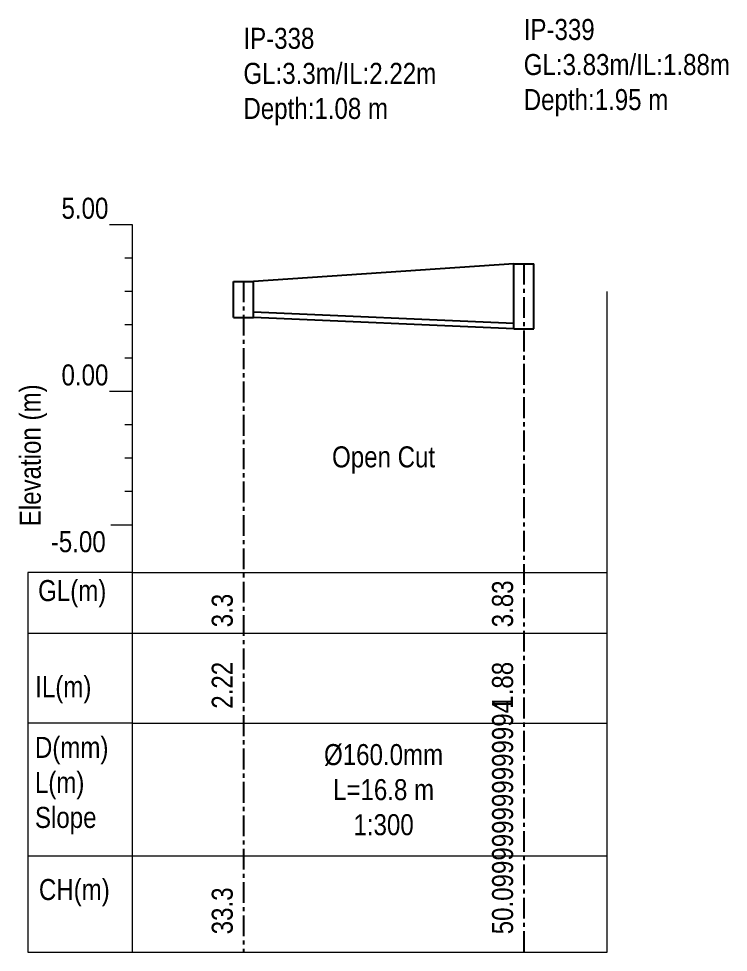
# Model space of a CAD drawing. Header units: metres. Extents: x -765 to 8035, y -99 to 211.
# Drawn here: x 1486.5 to 1529.1, y -33.6 to 22.3 of the extents above; entities that cross this region are included whole.
import ezdxf

# ---------------------------------------------------------------- set-up
doc = ezdxf.new("R2010")
doc.units = ezdxf.units.M
doc.header["$MEASUREMENT"] = 0
doc.linetypes.add('CENTER', pattern=[2, 1.25, -0.25, 0.25, -0.25])
for name, color, linetype in [('ANNOTATION', 7, 'Continuous'), ('GROUND_ELEVATION', 7, 'Continuous'), ('lines', 7, 'Continuous'), ('PDF_Text', 7, 'Continuous'), ('Profile Manhole', 7, 'Continuous')]:
    doc.layers.add(name, color=color, linetype=linetype)
doc.layers.add('PDF_PDF2_Geometry', color=7, linetype='Continuous', lineweight=9, true_color=0xababab)
doc.layers.add('SM_PP_GRIDTEXT', color=7, linetype='Continuous', lineweight=5)
doc.styles.add('ALL', font='swissc.ttf')

# ---------------------------------------------------------------- blocks, each defined once
blk = doc.blocks.new('template')
at = {"layer": 'PDF_PDF2_Geometry'}
blk.add_line((0, 24.611), (0, 43.611), dxfattribs=at)
at = {"layer": 'SM_PP_GRIDTEXT'}
for p, q in [((0, 43.611), (-1.388, 43.611)), ((0, 0), (0, 43.611)), ((0, 41.611), (-0.456, 41.611)), ((0, 39.611), (-0.456, 39.611)), ((0, 37.611), (-0.456, 37.611)), ((0, 35.611), (-0.456, 35.611)), ((0, 33.611), (-1.373, 33.611)), ((0, 31.611), (-0.456, 31.611)), ((0, 29.611), (-0.456, 29.611)), ((0, 27.611), (-0.456, 27.611)), ((0, 25.611), (-1.298, 25.611)), ((-6.276, 22.765), (-6.276, 0)), ((0, 22.765), (-6.276, 22.765)), ((-6.276, 19.123), (0, 19.123)), ((0, 13.733), (-6.276, 13.733)), ((-6.276, 0), (0, 0))]:
    blk.add_line(p, q, dxfattribs=at)
blk.add_lwpolyline([(-6.276, 5.778), (0, 5.778)], dxfattribs=at)
at = {"layer": 'PDF_Text', "char_height": 1.26, "attachment_point": 7, "style": 'ALL'}
for s, insert in [('5.00', (-4.258, 43.95)), ('0.00', (-4.258, 33.958)), ('-5.00', (-4.898, 23.966)), ('GL(m)', (-5.66, 20.673)), ('IL(m)', (-5.833, 14.914)), ('CH(m)', (-5.611, 2.756))]:
    blk.add_mtext(s, dxfattribs=dict(at, insert=insert))
at = {"layer": 'PDF_Text', "insert": (-5.119, 25.538), "char_height": 1.25996, "attachment_point": 7, "rotation": 90, "style": 'ALL'}
blk.add_mtext('Elevation (m)', dxfattribs=at)
at = {"layer": 'PDF_Text', "insert": (-5.85, 7.075), "char_height": 1.25996, "width": 12.5671, "attachment_point": 7, "style": 'ALL'}
blk.add_mtext('D(mm)\\P\\pt2.51992;L(m)\\P\\ptz;Slope', dxfattribs=at)

msp = doc.modelspace()

# ---------------------------------------------------------------- linework, layer by layer
for p, q in [((1516.2, 4.08), (1500.6, 4.76)), ((1516.2, 3.76), (1500.6, 4.44))]:
    msp.add_line(p, q)
at = {"layer": 'GROUND_ELEVATION', "color": 3}
msp.add_line((1516.2, 7.66), (1500.6, 6.6), dxfattribs=at)
at = {"layer": 'lines', "color": 8, "linetype": 'CENTER'}
for p, q in [((1516.8, 7.66), (1516.8, -33.61)), ((1500, 6.6), (1500, -33.61))]:
    msp.add_line(p, q, dxfattribs=at)
at = {"layer": 'Profile Manhole'}
for p, q in [((1516.2, 3.76), (1516.2, 7.66)), ((1516.2, 7.66), (1517.4, 7.66)), ((1517.4, 3.76), (1517.4, 7.66)), ((1499.4, 4.44), (1499.4, 6.6)), ((1499.4, 6.6), (1500.6, 6.6)), ((1500.6, 4.44), (1500.6, 6.6)), ((1499.4, 4.44), (1500.6, 4.44)), ((1516.2, 3.76), (1517.4, 3.76))]:
    msp.add_line(p, q, dxfattribs=at)
at = {"layer": 'SM_PP_GRIDTEXT'}
for p, q in [((1521.8, -33.6108), (1521.8, 6)), ((1493.3543, -10.8458), (1521.8, -10.8458)), ((1493.3543, -14.4882), (1521.8, -14.4882)), ((1493.3543, -19.878), (1521.8, -19.878)), ((1493.3543, -27.8324), (1521.8, -27.8324)), ((1493.3543, -33.6108), (1521.8, -33.6108))]:
    msp.add_line(p, q, dxfattribs=at)

# ---------------------------------------------------------------- block references
msp.add_blockref('template', (1493.3543, -33.6108))

# ---------------------------------------------------------------- texts
at = {"layer": 'ANNOTATION', "color": 7, "char_height": 1.26, "style": 'ALL'}
for s, insert, attachment_point in [('IP-339\\PGL:3.83m/IL:1.88m\\PDepth:1.95 m', (1516.8, 22.33), 1), ('IP-338\\PGL:3.3m/IL:2.22m\\PDepth:1.08 m', (1500, 21.8), 1), ('Open Cut', (1508.4, -3.285), 2), ('Ø160.0mm\\PL=16.8 m\\P1:300', (1508.4, -21.13), 2)]:
    msp.add_mtext(s, dxfattribs=dict(at, insert=insert, attachment_point=attachment_point))
at = {"layer": 'PDF_Text', "color": 7, "style": 'ALL'}
for s, p in [('3.83', (1516.16, -14.13)), ('3.3', (1499.36, -14.13)), ('2.22', (1499.36, -19.01)), ('1.88', (1516.16, -19.01)), ('50.099999999999994', (1516.16, -32.53)), ('33.3', (1499.36, -32.53))]:
    msp.add_text(s, height=1.26, rotation=90, dxfattribs=at).set_placement(p)

doc.saveas('drawing.dxf')
